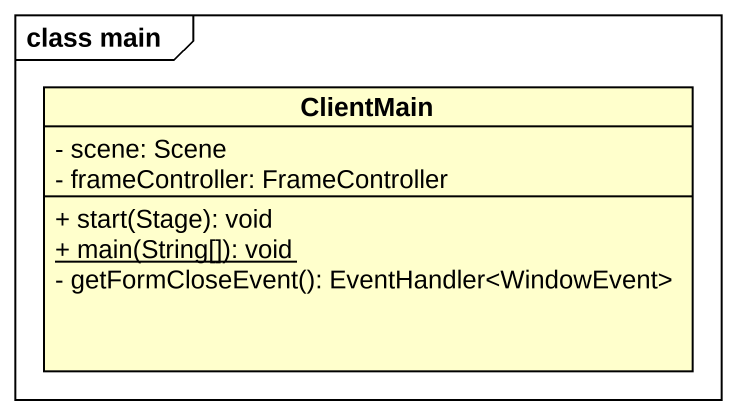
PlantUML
@startuml
mainframe class main
hide circle
hide empty members
skinparam classAttributeIconSize 0
class ClientMain {
  - scene: Scene
  - frameController: FrameController
  + start(Stage): void
  {static} + main(String[]): void
  - getFormCloseEvent(): EventHandler<WindowEvent>
}
@enduml
